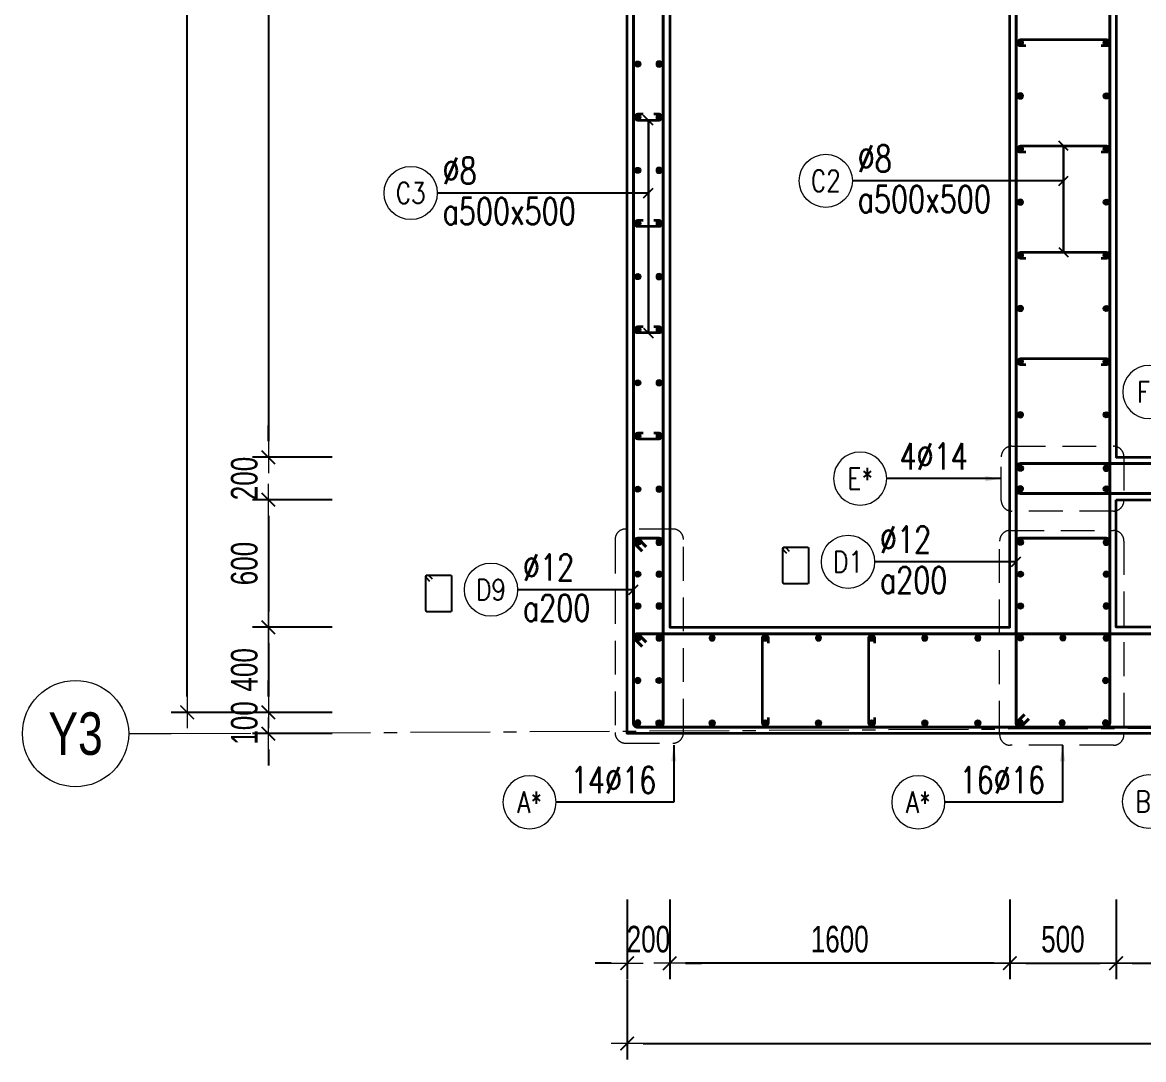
# Model space of a CAD drawing. Header units: millimetres. Extents: x 944027 to 981803, y -83026 to 82675.
# Drawn here: x 944027 to 949301, y -68519 to -63640 of the extents above; entities that cross this region are included whole.
import ezdxf
from ezdxf.enums import TextEntityAlignment as Align

# ---------------------------------------------------------------- set-up
doc = ezdxf.new("R2010")
doc.units = ezdxf.units.MM
doc.header["$MEASUREMENT"] = 0
for name, pattern in [('HIDDEN2', [4.7625, 3.175, -1.5875]), ('HT_Dim Grid$0$CENTER2', [1.125, 0.75, -0.125, 0.125, -0.125]), ('HT_Grid$0$CENTER2', [1.125, 0.75, -0.125, 0.125, -0.125])]:
    doc.linetypes.add(name, pattern=pattern)
doc.layers.get('0').update_dxf_attribs({"lineweight": 20})
doc.layers.get('Defpoints').update_dxf_attribs({"color": 151, "lineweight": 9})
for name, color, linetype, lineweight in [('HT_Dim Grid$0$NDC_S_AXIS', 5, 'HT_Dim Grid$0$CENTER2', 13), ('HT_Dim Grid$0$NDC_S_SYMBOL', 1, 'Continuous', 15), ('HT_Dim Grid$0$NDC_S_TEXT SYMBOL', 7, 'Continuous', 20), ('HT_Grid$0$NDC_S_AXIS', 5, 'HT_Grid$0$CENTER2', 13), ('KC-LEADER', 153, 'Continuous', 18), ('KC-THEP', 6, 'Continuous', 40), ('NDC_S_DIM', 1, 'Continuous', 15), ('NDC_S_HATCH COLUMN AND WALL', 251, 'Continuous', 13), ('NDC_S_HIDDEN', 8, 'HIDDEN2', 13), ('NDC_S_LEADER', 1, 'Continuous', 15), ('NDC_S_REBAR', 4, 'Continuous', 35), ('NDC_S_STIRRUP', 4, 'Continuous', 40), ('NDC_S_VN TEXT', 7, 'Continuous', 20), ('NDC_S_WALL', 6, 'Continuous', 35)]:
    doc.layers.add(name, color=color, linetype=linetype, lineweight=lineweight)
doc.layers.add('Ligature', color=1, linetype='Continuous')
doc.styles.add('HT_Dim Grid$0$NDC_ANNO', font='', dxfattribs={"width": 0.8})
doc.styles.add('NDC_DIM', font='', dxfattribs={"width": 0.75})
doc.styles.add('NDC_EN TXT', font='romans.shx', dxfattribs={"width": 0.8})
doc.styles.get('HT_Dim Grid$0$NDC_ANNO').set_extended_font_data('Dotum')
doc.styles.get('NDC_DIM').set_extended_font_data('Dotum')
doc.dimstyles.new('NDC_dim_30', dxfattribs={"dimscale": 30, "dimtxt": 2.5, "dimasz": 1.5, "dimexe": 1.5, "dimexo": 2.5, "dimgap": 1, "dimtad": 1, "dimdec": 0, "dimzin": 0, "dimdsep": 46, "dimtxsty": 'NDC_DIM', "dimblk": 'DIMMARK', "dimcen": 0.09, "dimdle": 1.2, "dimclrd": 1, "dimclre": 1, "dimclrt": 3, "dimadec": 0, "dimazin": 0, "dimtfac": 1, "dimtdec": 0, "dimtix": 1, "dimtofl": 0, "dimtmove": 0, "dimatfit": 3, "dimfxl": 6, "dimfxlon": 1, "dimtolj": 1, "dimtzin": 0, "dimarcsym": 0})
doc.dimstyles.new('NDC_dim_50', dxfattribs={"dimscale": 50, "dimtxt": 2.5, "dimasz": 1.5, "dimexe": 1.5, "dimexo": 2.5, "dimgap": 1, "dimtad": 1, "dimdec": 0, "dimzin": 0, "dimdsep": 46, "dimtxsty": 'NDC_DIM', "dimblk": 'DIMMARK', "dimcen": 0.09, "dimdle": 1.2, "dimclrd": 1, "dimclre": 1, "dimclrt": 3, "dimadec": 0, "dimazin": 0, "dimtfac": 1, "dimtdec": 0, "dimtix": 1, "dimtofl": 0, "dimtmove": 0, "dimatfit": 3, "dimfxl": 6, "dimfxlon": 1, "dimtolj": 1, "dimtzin": 0, "dimarcsym": 0})

# ---------------------------------------------------------------- blocks, each defined once
blk = doc.blocks.new('THEP')
at = {"layer": 'KC-LEADER', "color": 6}
blk.add_circle((0, 0), 14, dxfattribs=at)
at = {"layer": 'KC-THEP'}
for p, q in [((-14, 0), (14, 0)), ((9.9, 9.9), (-9.9, -9.9)), ((-9.9, 9.9), (9.9, -9.9)), ((0, 14), (0, -14))]:
    blk.add_line(p, q, dxfattribs=at)
blk = doc.blocks.new('DIMMARK')
at = {"layer": 'NDC_S_DIM', "color": 1}
blk.add_line((-1.5, 0), (1, 0), dxfattribs=at)
at = {"layer": 'NDC_S_DIM', "color": 2, "const_width": 0.1}
blk.add_lwpolyline([(-0.424, -0.424), (0.424, 0.424)], dxfattribs=at)
blk = doc.blocks.new('*U9')
blk.add_circle((2.5, 0), 2.5)
at = {"layer": 'NDC_S_VN TEXT', "color": 3, "style": 'NDC_EN TXT', "width": 0.75}
blk.add_attdef('DK2', text='', height=2.5, dxfattribs=at).set_placement((-0.85, 0.85), align=Align.RIGHT)
at = {"layer": 'NDC_S_VN TEXT', "color": 7, "style": 'NDC_EN TXT', "width": 0.8}
blk.add_attdef('SH3', text='', height=2, dxfattribs=at).set_placement((2.5, 0), align=Align.MIDDLE)
blk = doc.blocks.new('*U11')
blk.add_circle((-2.5, 0), 2.5)
at = {"layer": 'NDC_S_VN TEXT', "color": 3, "style": 'NDC_EN TXT', "width": 0.75}
for tag, p in [('DK1', (0.5, 0.85)), ('KC1', (0.5, -2.97))]:
    blk.add_attdef(tag, p, '', height=2.5, dxfattribs=at)
at = {"layer": 'NDC_S_VN TEXT', "color": 7, "style": 'NDC_EN TXT', "width": 0.8}
blk.add_attdef('SH2', text='', height=2, dxfattribs=at).set_placement((-2.5, 0), align=Align.MIDDLE)
blk = doc.blocks.new('*U10')
blk.add_circle((2.5, 0), 2.5)
at = {"layer": 'NDC_S_VN TEXT', "color": 3, "style": 'NDC_EN TXT'}
for tag, width, p in [('DK2', 0.75, (-0.85, 0.85)), ('KC2', 0.8, (-0.85, -2.97))]:
    blk.add_attdef(tag, text='', height=2.5, dxfattribs=dict(at, width=width)).set_placement(p, align=Align.RIGHT)
at = {"layer": 'NDC_S_VN TEXT', "color": 7, "style": 'NDC_EN TXT', "width": 0.8}
blk.add_attdef('SH3', text='', height=2, dxfattribs=at).set_placement((2.5, 0), align=Align.MIDDLE)
blk = doc.blocks.new('*U12')
blk.add_circle((-2.5, 0), 2.5)
at = {"layer": 'NDC_S_VN TEXT', "color": 3, "style": 'NDC_EN TXT', "width": 0.75}
for tag, p in [('DK1', (0.5, 0.85)), ('KC1', (0.5, -2.97))]:
    blk.add_attdef(tag, p, '', height=2.5, dxfattribs=at)
at = {"layer": 'NDC_S_VN TEXT', "color": 7, "style": 'NDC_EN TXT', "width": 0.8}
blk.add_attdef('SH2', text='', height=2, dxfattribs=at).set_placement((-2.5, 0), align=Align.MIDDLE)
blk = doc.blocks.new('*D641')
at = {"layer": 'Defpoints', "color": 0, "transparency": 16777216}
for p in [(944801.6, -57885.4), (948686.8, -57885.4), (948664.1, -66885.4)]:
    blk.add_point(p, dxfattribs=at)
at = {"layer": 'NDC_S_DIM', "color": 1, "lineweight": -2, "transparency": 16777216}
for p, q in [((945101.6, -57885.4), (944726.6, -57885.4)), ((944801.6, -66810.4), (944801.6, -57960.4)), ((945101.6, -66885.4), (944726.6, -66885.4))]:
    blk.add_line(p, q, dxfattribs=at)
at = {"layer": 'NDC_S_DIM', "color": 1, "lineweight": -2, "transparency": 16777216, "xscale": 75, "yscale": 75, "zscale": 75}
for p, rotation in [((944801.6, -57885.4), 90), ((944801.6, -66885.4), 270)]:
    blk.add_blockref('DIMMARK', p, dxfattribs=dict(at, rotation=rotation))
at = {"layer": 'NDC_S_DIM', "color": 3, "transparency": 16777216, "insert": (944689, -62385.4), "char_height": 125, "attachment_point": 5, "rotation": 90, "style": 'NDC_DIM'}
blk.add_mtext('\\A1;9000', dxfattribs=at)
blk = doc.blocks.new('*D642')
at = {"layer": 'Defpoints', "color": 0, "transparency": 16777216}
for p in [(949171.5, -66403.7), (948671.5, -66903.7), (949171.5, -68065.7)]:
    blk.add_point(p, dxfattribs=at)
at = {"layer": 'NDC_S_DIM', "color": 1, "lineweight": -2, "transparency": 16777216}
for p, q in [((948671.5, -67765.7), (948671.5, -68140.7)), ((949171.5, -67765.7), (949171.5, -68140.7)), ((948746.5, -68065.7), (949096.5, -68065.7))]:
    blk.add_line(p, q, dxfattribs=at)
at = {"layer": 'NDC_S_DIM', "color": 1, "lineweight": -2, "transparency": 16777216, "xscale": 75, "yscale": 75, "zscale": 75, "rotation": 180}
blk.add_blockref('DIMMARK', (948671.5, -68065.7), dxfattribs=at)
at = {"layer": 'NDC_S_DIM', "color": 1, "lineweight": -2, "transparency": 16777216, "xscale": 75, "yscale": 75, "zscale": 75}
blk.add_blockref('DIMMARK', (949171.5, -68065.7), dxfattribs=at)
at = {"layer": 'NDC_S_DIM', "color": 3, "transparency": 16777216, "insert": (948921.5, -67953.2), "char_height": 125, "attachment_point": 5, "style": 'NDC_DIM'}
blk.add_mtext('\\A1;500', dxfattribs=at)
blk = doc.blocks.new('*D643')
at = {"layer": 'Defpoints', "color": 0, "transparency": 16777216}
for p in [(949171.5, -66403.7), (951871.5, -66403.7), (951871.5, -68065.7)]:
    blk.add_point(p, dxfattribs=at)
at = {"layer": 'NDC_S_DIM', "color": 1, "lineweight": -2, "transparency": 16777216}
for p, q in [((949171.5, -67765.7), (949171.5, -68140.7)), ((951871.5, -67765.7), (951871.5, -68140.7)), ((949246.5, -68065.7), (951796.5, -68065.7))]:
    blk.add_line(p, q, dxfattribs=at)
at = {"layer": 'NDC_S_DIM', "color": 1, "lineweight": -2, "transparency": 16777216, "xscale": 75, "yscale": 75, "zscale": 75, "rotation": 180}
blk.add_blockref('DIMMARK', (949171.5, -68065.7), dxfattribs=at)
at = {"layer": 'NDC_S_DIM', "color": 1, "lineweight": -2, "transparency": 16777216, "xscale": 75, "yscale": 75, "zscale": 75}
blk.add_blockref('DIMMARK', (951871.5, -68065.7), dxfattribs=at)
at = {"layer": 'NDC_S_DIM', "color": 3, "transparency": 16777216, "insert": (950521.5, -67953.2), "char_height": 125, "attachment_point": 5, "style": 'NDC_DIM'}
blk.add_mtext('\\A1;2700', dxfattribs=at)
blk = doc.blocks.new('*D652')
at = {"layer": 'Defpoints', "color": 0, "transparency": 16777216}
for p in [(946871.5, -66903.7), (957471.5, -66885.4), (957471.5, -68444)]:
    blk.add_point(p, dxfattribs=at)
at = {"layer": 'NDC_S_DIM', "color": 1, "lineweight": -2, "transparency": 16777216}
for p, q in [((946871.5, -68144), (946871.5, -68519)), ((957471.5, -68144), (957471.5, -68519)), ((946946.5, -68444), (957396.5, -68444))]:
    blk.add_line(p, q, dxfattribs=at)
at = {"layer": 'NDC_S_DIM', "color": 1, "lineweight": -2, "transparency": 16777216, "xscale": 75, "yscale": 75, "zscale": 75, "rotation": 180}
blk.add_blockref('DIMMARK', (946871.5, -68444), dxfattribs=at)
at = {"layer": 'NDC_S_DIM', "color": 1, "lineweight": -2, "transparency": 16777216, "xscale": 75, "yscale": 75, "zscale": 75}
blk.add_blockref('DIMMARK', (957471.5, -68444), dxfattribs=at)
at = {"layer": 'NDC_S_DIM', "color": 3, "transparency": 16777216, "insert": (952171.5, -68331.4), "char_height": 125, "attachment_point": 5, "style": 'NDC_DIM'}
blk.add_mtext('\\A1;10600', dxfattribs=at)
blk = doc.blocks.new('*U22')
at = {"layer": 'HT_Dim Grid$0$NDC_S_SYMBOL'}
blk.add_line((5, 0), (9, 0), dxfattribs=at)
blk.add_circle((0, 0), 5, dxfattribs=at)
at = {"layer": 'HT_Dim Grid$0$NDC_S_TEXT SYMBOL', "color": 7, "style": 'HT_Dim Grid$0$NDC_ANNO', "width": 0.8}
blk.add_attdef('GRID', text='', height=4, rotation=270, dxfattribs=at).set_placement((0, 0), align=Align.MIDDLE)
blk = doc.blocks.new('*D624')
at = {"layer": 'Defpoints', "color": 0, "ltscale": 200, "transparency": 16777216}
for p in [(949171.5, -60285.4), (945183.5, -65685.4), (949171.5, -65685.4)]:
    blk.add_point(p, dxfattribs=at)
at = {"layer": 'NDC_S_DIM', "color": 1, "lineweight": -2, "ltscale": 200, "transparency": 16777216}
for p, q in [((945483.5, -60285.4), (945108.5, -60285.4)), ((945183.5, -60360.4), (945183.5, -65610.4)), ((945483.5, -65685.4), (945108.5, -65685.4))]:
    blk.add_line(p, q, dxfattribs=at)
at = {"layer": 'NDC_S_DIM', "color": 1, "lineweight": -2, "ltscale": 200, "transparency": 16777216, "xscale": 75, "yscale": 75, "zscale": 75}
for p, rotation in [((945183.5, -60285.4), 90), ((945183.5, -65685.4), 270)]:
    blk.add_blockref('DIMMARK', p, dxfattribs=dict(at, rotation=rotation))
at = {"layer": 'NDC_S_DIM', "color": 3, "ltscale": 200, "transparency": 16777216, "insert": (945070.9, -62985.4), "char_height": 125, "attachment_point": 5, "rotation": 90, "style": 'NDC_DIM'}
blk.add_mtext('\\A1;5400', dxfattribs=at)
blk = doc.blocks.new('*D625')
at = {"layer": 'Defpoints', "color": 0, "ltscale": 200, "transparency": 16777216}
for p in [(949171.5, -65685.4), (945183.5, -65885.4), (949171.5, -65885.4)]:
    blk.add_point(p, dxfattribs=at)
at = {"layer": 'NDC_S_DIM', "color": 1, "lineweight": -2, "ltscale": 200, "transparency": 16777216}
for p, q in [((945183.5, -65610.4), (945183.5, -65535.4)), ((945483.5, -65685.4), (945108.5, -65685.4)), ((945483.5, -65885.4), (945108.5, -65885.4)), ((945183.5, -65960.4), (945183.5, -66035.4))]:
    blk.add_line(p, q, dxfattribs=at)
at = {"layer": 'NDC_S_DIM', "color": 1, "lineweight": -2, "ltscale": 200, "transparency": 16777216, "xscale": 75, "yscale": 75, "zscale": 75}
for p, rotation in [((945183.5, -65685.4), 270), ((945183.5, -65885.4), 90)]:
    blk.add_blockref('DIMMARK', p, dxfattribs=dict(at, rotation=rotation))
at = {"layer": 'NDC_S_DIM', "color": 3, "ltscale": 200, "transparency": 16777216, "insert": (945070.9, -65785.4), "char_height": 125, "attachment_point": 5, "rotation": 90, "style": 'NDC_DIM'}
blk.add_mtext('\\A1;200', dxfattribs=at)
blk = doc.blocks.new('*D626')
at = {"layer": 'Defpoints', "color": 0, "ltscale": 200, "transparency": 16777216}
for p in [(949171.5, -65885.4), (945183.5, -66485.4), (949171.5, -66485.4)]:
    blk.add_point(p, dxfattribs=at)
at = {"layer": 'NDC_S_DIM', "color": 1, "lineweight": -2, "ltscale": 200, "transparency": 16777216}
for p, q in [((945483.5, -65885.4), (945108.5, -65885.4)), ((945183.5, -65960.4), (945183.5, -66410.4)), ((945483.5, -66485.4), (945108.5, -66485.4))]:
    blk.add_line(p, q, dxfattribs=at)
at = {"layer": 'NDC_S_DIM', "color": 1, "lineweight": -2, "ltscale": 200, "transparency": 16777216, "xscale": 75, "yscale": 75, "zscale": 75}
for p, rotation in [((945183.5, -65885.4), 90), ((945183.5, -66485.4), 270)]:
    blk.add_blockref('DIMMARK', p, dxfattribs=dict(at, rotation=rotation))
at = {"layer": 'NDC_S_DIM', "color": 3, "ltscale": 200, "transparency": 16777216, "insert": (945070.9, -66185.4), "char_height": 125, "attachment_point": 5, "rotation": 90, "style": 'NDC_DIM'}
blk.add_mtext('\\A1;600', dxfattribs=at)
blk = doc.blocks.new('*D627')
at = {"layer": 'Defpoints', "color": 0, "ltscale": 200, "transparency": 16777216}
for p in [(949171.5, -66485.4), (945183.5, -66885.4), (949171.5, -66885.4)]:
    blk.add_point(p, dxfattribs=at)
at = {"layer": 'NDC_S_DIM', "color": 1, "lineweight": -2, "ltscale": 200, "transparency": 16777216}
for p, q in [((945483.5, -66485.4), (945108.5, -66485.4)), ((945183.5, -66560.4), (945183.5, -66810.4)), ((945483.5, -66885.4), (945108.5, -66885.4))]:
    blk.add_line(p, q, dxfattribs=at)
at = {"layer": 'NDC_S_DIM', "color": 1, "lineweight": -2, "ltscale": 200, "transparency": 16777216, "xscale": 75, "yscale": 75, "zscale": 75}
for p, rotation in [((945183.5, -66485.4), 90), ((945183.5, -66885.4), 270)]:
    blk.add_blockref('DIMMARK', p, dxfattribs=dict(at, rotation=rotation))
at = {"layer": 'NDC_S_DIM', "color": 3, "ltscale": 200, "transparency": 16777216, "insert": (945070.9, -66685.4), "char_height": 125, "attachment_point": 5, "rotation": 90, "style": 'NDC_DIM'}
blk.add_mtext('\\A1;400', dxfattribs=at)
blk = doc.blocks.new('*D628')
at = {"layer": 'Defpoints', "color": 0, "ltscale": 200, "transparency": 16777216}
for p in [(949171.5, -66885.4), (945183.5, -66985.4), (949171.5, -66985.4)]:
    blk.add_point(p, dxfattribs=at)
at = {"layer": 'NDC_S_DIM', "color": 1, "lineweight": -2, "ltscale": 200, "transparency": 16777216}
for p, q in [((945183.5, -66810.4), (945183.5, -66735.4)), ((945483.5, -66885.4), (945108.5, -66885.4)), ((945483.5, -66985.4), (945108.5, -66985.4)), ((945183.5, -67060.4), (945183.5, -67135.4))]:
    blk.add_line(p, q, dxfattribs=at)
at = {"layer": 'NDC_S_DIM', "color": 1, "lineweight": -2, "ltscale": 200, "transparency": 16777216, "xscale": 75, "yscale": 75, "zscale": 75}
for p, rotation in [((945183.5, -66885.4), 270), ((945183.5, -66985.4), 90)]:
    blk.add_blockref('DIMMARK', p, dxfattribs=dict(at, rotation=rotation))
at = {"layer": 'NDC_S_DIM', "color": 3, "ltscale": 200, "transparency": 16777216, "insert": (945070.9, -66935.4), "char_height": 125, "attachment_point": 5, "rotation": 90, "style": 'NDC_DIM'}
blk.add_mtext('\\A1;100', dxfattribs=at)
blk = doc.blocks.new('*U610')
at = {"layer": 'NDC_S_REBAR'}
blk.add_lwpolyline([(25, 15), (50, 15, -1), (50, -15), (-50, -15, -1), (-50, 15), (-25, 15)], format="xyb", dxfattribs=at)
blk = doc.blocks.new('*U611')
at = {"layer": 'NDC_S_HATCH COLUMN AND WALL', "color": 0, "linetype": 'ByBlock', "lineweight": -2, "transparency": 16777216}
for p in [(0, 1500), (0, 1000), (0, 500), (0, 0)]:
    blk.add_blockref('*U610', p, dxfattribs=at)
blk = doc.blocks.new('*D767')
at = {"layer": 'Defpoints', "color": 0, "ltscale": 200, "transparency": 16777216}
for p in [(947071.5, -66485.4), (948671.5, -66903.7), (947071.5, -68065.7)]:
    blk.add_point(p, dxfattribs=at)
at = {"layer": 'NDC_S_DIM', "color": 1, "lineweight": -2, "ltscale": 200, "transparency": 16777216}
for p, q in [((947071.5, -67765.7), (947071.5, -68140.7)), ((948671.5, -67765.7), (948671.5, -68140.7)), ((948596.5, -68065.7), (947146.5, -68065.7))]:
    blk.add_line(p, q, dxfattribs=at)
at = {"layer": 'NDC_S_DIM', "color": 1, "lineweight": -2, "ltscale": 200, "transparency": 16777216, "xscale": 75, "yscale": 75, "zscale": 75, "rotation": 180}
blk.add_blockref('DIMMARK', (947071.5, -68065.7), dxfattribs=at)
at = {"layer": 'NDC_S_DIM', "color": 1, "lineweight": -2, "ltscale": 200, "transparency": 16777216, "xscale": 75, "yscale": 75, "zscale": 75}
blk.add_blockref('DIMMARK', (948671.5, -68065.7), dxfattribs=at)
at = {"layer": 'NDC_S_DIM', "color": 3, "ltscale": 200, "transparency": 16777216, "insert": (947871.5, -67953.2), "char_height": 125, "attachment_point": 5, "style": 'NDC_DIM'}
blk.add_mtext('\\A1;1600', dxfattribs=at)
blk = doc.blocks.new('*D768')
at = {"layer": 'Defpoints', "color": 0, "ltscale": 200, "transparency": 16777216}
for p in [(946871.5, -66485.4), (947071.5, -66485.4), (946871.5, -68065.7)]:
    blk.add_point(p, dxfattribs=at)
at = {"layer": 'NDC_S_DIM', "color": 1, "lineweight": -2, "ltscale": 200, "transparency": 16777216}
for p, q in [((946871.5, -67765.7), (946871.5, -68140.7)), ((947071.5, -67765.7), (947071.5, -68140.7)), ((946796.5, -68065.7), (946721.5, -68065.7)), ((947146.5, -68065.7), (947221.5, -68065.7))]:
    blk.add_line(p, q, dxfattribs=at)
at = {"layer": 'NDC_S_DIM', "color": 1, "lineweight": -2, "ltscale": 200, "transparency": 16777216, "xscale": 75, "yscale": 75, "zscale": 75}
blk.add_blockref('DIMMARK', (946871.5, -68065.7), dxfattribs=at)
at = {"layer": 'NDC_S_DIM', "color": 1, "lineweight": -2, "ltscale": 200, "transparency": 16777216, "xscale": 75, "yscale": 75, "zscale": 75, "rotation": 180}
blk.add_blockref('DIMMARK', (947071.5, -68065.7), dxfattribs=at)
at = {"layer": 'NDC_S_DIM', "color": 3, "ltscale": 200, "transparency": 16777216, "insert": (946971.5, -67953.2), "char_height": 125, "attachment_point": 5, "style": 'NDC_DIM'}
blk.add_mtext('\\A1;200', dxfattribs=at)

msp = doc.modelspace()

# ---------------------------------------------------------------- linework, layer by layer
at = {"layer": 'HT_Grid$0$NDC_S_AXIS', "ltscale": 500}
msp.add_line((944726.6, -66985.4), (962802.4, -66885.4), dxfattribs=at)
at = {"layer": 'Ligature'}
for points in [[(947622.6, -66138), (947606.7, -66122, -0.668179), (947612.4, -66108.1), (947717.1, -66108.1, -0.414214), (947725.2, -66116.2), (947725.2, -66273.3, -0.414214), (947717.1, -66281.5), (947612.4, -66281.5, -0.414214), (947604.3, -66273.3), (947604.3, -66116.2, -0.668179), (947618.2, -66110.5), (947634.2, -66126.4)], [(945943, -66269.3), (945927, -66253.3, -0.668179), (945932.8, -66239.4), (946037.4, -66239.4, -0.414214), (946045.6, -66247.5), (946045.6, -66404.6, -0.414214), (946037.4, -66412.8), (945932.8, -66412.8, -0.414214), (945924.6, -66404.6), (945924.6, -66247.5, -0.668179), (945938.5, -66241.8), (945954.5, -66257.7)]]:
    msp.add_lwpolyline(points, format="xyb", dxfattribs=at)
at = {"layer": 'NDC_S_HIDDEN', "ltscale": 50}
for points in [[(948681.2, -65633.5), (949158.7, -65633.5, -0.414214), (949208.7, -65683.5), (949208.7, -65888.5, -0.414214), (949158.7, -65938.5), (948681.2, -65938.5, -0.414214), (948631.2, -65888.5), (948631.2, -65683.5, -0.414214)], [(946864.4, -67030.4), (947086.5, -67030.4, 0.414214), (947136.5, -66980.4), (947136.5, -66072.9, 0.414214), (947086.5, -66022.9), (946864.4, -66022.9, 0.414214), (946814.4, -66072.9), (946814.4, -66980.4, 0.414214)], [(948673.8, -66029.5), (949158.7, -66029.5, -0.414214), (949208.7, -66079.5), (949208.7, -66990.2, -0.414214), (949158.7, -67040.2), (948673.8, -67040.2, -0.414214), (948623.8, -66990.2), (948623.8, -66079.5, -0.414214)]]:
    msp.add_lwpolyline(points, format="xyb", close=True, dxfattribs=at)
at = {"layer": 'NDC_S_REBAR'}
for points in [[(948746.5, -63750.4), (948721.5, -63750.4, -1), (948721.5, -63720.4), (949126.9, -63720.4, -1), (949126.9, -63750.4), (949101.9, -63750.4)], [(948746.5, -64250.4), (948721.5, -64250.4, -1), (948721.5, -64220.4), (949126.9, -64220.4, -1), (949126.9, -64250.4), (949101.9, -64250.4)], [(948746.5, -64750.4), (948721.5, -64750.4, -1), (948721.5, -64720.4), (949126.9, -64720.4, -1), (949126.9, -64750.4), (949101.9, -64750.4)], [(948746.5, -65250.4), (948721.5, -65250.4, -1), (948721.5, -65220.4), (949126.9, -65220.4, -1), (949126.9, -65250.4), (949101.9, -65250.4)], [(947536.5, -66560.4), (947536.5, -66535.4, 1), (947506.5, -66535.4), (947506.5, -66935.4, 1), (947536.5, -66935.4), (947536.5, -66910.4)], [(948036.5, -66560.4), (948036.5, -66535.4, 1), (948006.5, -66535.4), (948006.5, -66935.4, 1), (948036.5, -66935.4), (948036.5, -66910.4)]]:
    msp.add_lwpolyline(points, format="xyb", dxfattribs=at)
at = {"layer": 'NDC_S_STIRRUP'}
for points in [[(946941.5, -57875.4), (946901.5, -57835.4, -0.414214), (946921.5, -57815.4), (947021.5, -57815.4, -0.414214), (947041.5, -57835.4), (947041.5, -66935.4, -0.414214), (947021.5, -66955.4), (946921.5, -66955.4, -0.414214), (946901.5, -66935.4), (946901.5, -57835.4, -0.414214), (946921.5, -57815.4), (946961.5, -57855.4)], [(948741.5, -57875.4), (948701.5, -57835.4, -0.414214), (948721.5, -57815.4), (949121.5, -57815.4, -0.414214), (949141.5, -57835.4), (949141.5, -66935.4, -0.414214), (949121.5, -66955.4), (948721.5, -66955.4, -0.414214), (948701.5, -66935.4), (948701.5, -57835.4, -0.414214), (948721.5, -57815.4), (948761.5, -57855.4)], [(952081.5, -65815.4), (952121.5, -65855.4, 0.414214), (952141.5, -65835.4), (952141.5, -65735.4, 0.414214), (952121.5, -65715.4), (948721.5, -65715.4, 0.414214), (948701.5, -65735.4), (948701.5, -65835.4, 0.414358), (948721.5, -65855.4), (952121.5, -65855.4, 0.414214), (952141.5, -65835.4), (952101.5, -65795.4)], [(946941.5, -66126.7), (946901.5, -66086.7, -0.414214), (946921.5, -66066.7), (947021.5, -66066.7, -0.414214), (947041.5, -66086.7), (947041.5, -66935.4, -0.414214), (947021.5, -66955.4), (946921.5, -66955.4, -0.414214), (946901.5, -66935.4), (946901.5, -66086.7, -0.414214), (946921.5, -66066.7), (946961.5, -66106.7)], [(948741.5, -66895.4), (948701.5, -66935.4, 0.414214), (948721.5, -66955.4), (949121.5, -66955.4, 0.414214), (949141.5, -66935.4), (949141.5, -66085.6, 0.414214), (949121.5, -66065.6), (948721.5, -66065.6, 0.414214), (948701.5, -66085.6), (948701.5, -66935.4, 0.414214), (948721.5, -66955.4), (948761.5, -66915.4)], [(946961.5, -66555.4), (946921.5, -66515.4, 0.414214), (946901.5, -66535.4), (946901.5, -66935.4, 0.414214), (946921.5, -66955.4), (952121.5, -66955.4, 0.414214), (952141.5, -66935.4), (952141.5, -66535.4, 0.414214), (952121.5, -66515.4), (946921.5, -66515.4, 0.414214), (946901.5, -66535.4), (946941.5, -66575.4)]]:
    msp.add_lwpolyline(points, format="xyb", dxfattribs=at)
at = {"layer": 'NDC_S_WALL', "ltscale": 10}
for points in [[(949171.5, -60285.4), (949171.5, -65685.4), (951871.5, -65685.4), (951871.5, -65035.4), (952171.5, -65035.4), (952171.5, -66985.4), (946871.5, -66985.4), (946871.5, -57785.4)], [(947071.5, -58285.4), (947071.5, -66485.4), (948671.5, -66485.4), (948671.5, -58285.4)]]:
    msp.add_lwpolyline(points, dxfattribs=at)
msp.add_lwpolyline([(949171.5, -65885.4), (951871.5, -65885.4), (951871.5, -66485.4), (949171.5, -66485.4)], close=True, dxfattribs=at)

# ---------------------------------------------------------------- block references
at = {"layer": 'HT_Dim Grid$0$NDC_S_AXIS'}
ref = msp.add_blockref('*U22', (944276.6, -66985.4), dxfattribs=dict(at, xscale=50, yscale=50, zscale=150))
ref.add_attrib('GRID', 'Y3', dxfattribs={"layer": 'HT_Dim Grid$0$NDC_S_TEXT SYMBOL', "color": 7, "height": 200, "style": 'HT_Dim Grid$0$NDC_ANNO', "width": 0.8}).set_placement((944276.6, -66985.4), align=Align.MIDDLE)
at = {"layer": 'KC-THEP', "xscale": -1}
for p, rotation in [((948721.5, -63735.4), 170.331435563619), ((947021.5, -63835.4), 350.3314355636191), ((948721.5, -63985.4), 170.331435563619), ((947021.5, -64085.4), 350.3314355636191), ((948721.5, -64235.4), 170.331435563619), ((947021.5, -64335.4), 350.3314355636191), ((948721.5, -64485.4), 170.331435563619), ((947021.5, -64585.4), 350.3314355636191), ((948721.5, -64735.4), 170.331435563619), ((947021.5, -64835.4), 350.3314355636191), ((948721.5, -64985.4), 170.331435563619), ((947021.5, -65085.4), 350.3314355636191), ((948721.5, -65235.4), 170.331435563619), ((947021.5, -65335.4), 350.3314355636191), ((948721.5, -65485.4), 170.331435563619), ((947021.5, -65585.4), 350.3314355636191), ((949125, -65737.3), 170.331435563619), ((947021.5, -65835.4), 350.3314355636191), ((948721.5, -65833.6), 170.331435563619), ((947021.5, -66085.4), 350.3314355636191), ((949125, -66085.4), 170.331435563619), ((947021.5, -66235.4), 350.3314355636191), ((949125, -66235.4), 170.331435563619), ((947021.5, -66385.4), 350.3314355636191), ((949125, -66385.4), 170.331435563619), ((947021.5, -66535.4), 350.3314355636191), ((947271.5, -66535.4), 350.3314355636191), ((947521.5, -66535.4), 350.3314355636191), ((947771.5, -66535.4), 350.3314355636191), ((948021.5, -66535.4), 350.3314355636191), ((948271.5, -66535.4), 350.3314355636191), ((948521.5, -66535.4), 350.3314355636191), ((948921.4, -66534.8), 170.331435563619), ((949125, -66535.4), 170.331435563619), ((946921.5, -66735.4), 170.331435563619), ((949121.5, -66735.4), 170.331435563619), ((946921.5, -66935.4), 170.331435563619), ((948721.5, -66935.4), 170.331435563619), ((948917.9, -66934.8), 170.331435563619), ((949121.5, -66935.4), 170.331435563619)]:
    msp.add_blockref('THEP', p, dxfattribs=dict(at, rotation=rotation))
at = {"layer": 'KC-THEP'}
for p, rotation in [((949125, -63735.4), 9.668564436380926), ((946921.5, -63835.4), 9.668564436380946), ((949125, -63985.4), 9.668564436380926), ((946921.5, -64085.4), 9.668564436380946), ((949125, -64235.4), 9.668564436380926), ((946921.5, -64335.4), 9.668564436380946), ((949125, -64485.4), 9.668564436380926), ((946921.5, -64585.4), 9.668564436380946), ((949125, -64735.4), 9.668564436380926), ((946921.5, -64835.4), 9.668564436380946), ((949125, -64985.4), 9.668564436380926), ((946921.5, -65085.4), 9.668564436380946), ((949125, -65235.4), 9.668564436380926), ((946921.5, -65335.4), 9.668564436380946), ((949125, -65485.4), 9.668564436380926), ((946921.5, -65585.4), 9.668564436380946), ((948721.5, -65737.3), 9.668564436380946), ((946921.5, -65835.4), 9.668564436380946), ((949125, -65833.6), 9.668564436380946), ((946921.5, -66085.4), 9.668564436380946), ((948721.5, -66085.4), 9.668564436380946), ((946921.5, -66235.4), 9.668564436380946), ((948721.5, -66235.4), 9.668564436380946), ((946921.5, -66385.4), 9.668564436380946), ((948721.5, -66385.4), 9.668564436380946), ((946921.5, -66535.4), 9.668564436380946), ((948721.5, -66535.4), 9.668564436380946), ((947021.5, -66735.4), 189.6685644363809), ((947021.5, -66935.4), 189.6685644363809), ((947271.5, -66935.4), 189.6685644363809), ((947521.5, -66935.4), 189.6685644363809), ((947771.5, -66935.4), 189.6685644363809), ((948021.5, -66935.4), 189.6685644363809), ((948271.5, -66935.4), 189.6685644363809), ((948521.5, -66935.4), 189.6685644363809)]:
    msp.add_blockref('THEP', p, dxfattribs=dict(at, rotation=rotation))
at = {"layer": 'NDC_S_HATCH COLUMN AND WALL'}
msp.add_blockref('*U611', (946971.5, -65585.4), dxfattribs=at)
at = {"layer": 'NDC_S_VN TEXT', "xscale": 50, "yscale": 50, "zscale": 50}
for name, p, values in [('*U12', (947930.9, -64384.8), {'SH2': 'C2', 'DK1': '%%c8', 'KC1': 'a500x500'}), ('*U11', (945978.2, -64442.1), {'SH2': 'C3', 'DK1': '%%c8', 'KC1': 'a500x500'}), ('*U11', (948035.5, -66177), {'SH2': 'D1', 'DK1': '%%C12', 'KC1': 'a200'}), ('*U11', (946355.9, -66308.3), {'SH2': 'D9', 'DK1': '%%C12', 'KC1': 'a200'})]:
    msp.add_blockref(name, p, dxfattribs=at).add_auto_attribs(values)
at = {"layer": 'NDC_S_VN TEXT'}
ref = msp.add_blockref('*U10', (949452.9, -65378.2), dxfattribs=dict(at, xscale=-50, yscale=50, zscale=50))
ref.add_attrib('SH3', 'F*', dxfattribs={"color": 7, "height": 100, "style": 'NDC_EN TXT', "width": 0.8}).set_placement((949327.9, -65378.2), align=Align.MIDDLE)
ref.add_attrib('DK2', '%%C14', dxfattribs={"color": 3, "height": 125, "style": 'NDC_EN TXT', "width": 0.75}).set_placement((949745.4, -65335.9), align=Align.RIGHT)
ref.add_attrib('KC2', 'a250', dxfattribs={"color": 3, "height": 125, "style": 'NDC_EN TXT', "width": 0.8}).set_placement((949857.3, -65526.8), align=Align.RIGHT)
ref = msp.add_blockref('*U9', (948092.4, -65785.8), dxfattribs=dict(at, xscale=-50, yscale=50, zscale=50))
ref.add_attrib('SH3', 'E*', dxfattribs={"color": 7, "height": 100, "style": 'NDC_EN TXT', "width": 0.8}).set_placement((947967.4, -65785.8), align=Align.MIDDLE)
ref.add_attrib('DK2', '4%%C14', dxfattribs={"color": 3, "height": 125, "style": 'NDC_EN TXT', "width": 0.75}).set_placement((948474.1, -65743.5), align=Align.RIGHT)
ref = msp.add_blockref('*U9', (946537.2, -67308.5), dxfattribs=dict(at, xscale=-50, yscale=50, zscale=50))
ref.add_attrib('SH3', 'A*', dxfattribs={"color": 7, "height": 100, "style": 'NDC_EN TXT', "width": 0.8}).set_placement((946412.2, -67308.5), align=Align.MIDDLE)
ref.add_attrib('DK2', '14%%C16', dxfattribs={"color": 3, "height": 125, "style": 'NDC_EN TXT', "width": 0.75}).set_placement((947008.3, -67266.2), align=Align.RIGHT)
ref = msp.add_blockref('*U9', (948366.2, -67308.5), dxfattribs=dict(at, xscale=-50, yscale=50, zscale=50))
ref.add_attrib('SH3', 'A*', dxfattribs={"color": 7, "height": 100, "style": 'NDC_EN TXT', "width": 0.8}).set_placement((948241.2, -67308.5), align=Align.MIDDLE)
ref.add_attrib('DK2', '16%%C16', dxfattribs={"color": 3, "height": 125, "style": 'NDC_EN TXT', "width": 0.75}).set_placement((948837.2, -67266.2), align=Align.RIGHT)
ref = msp.add_blockref('*U10', (949450.9, -67305.1), dxfattribs=dict(at, xscale=-50, yscale=50, zscale=50))
ref.add_attrib('SH3', 'B*', dxfattribs={"color": 7, "height": 100, "style": 'NDC_EN TXT', "width": 0.8}).set_placement((949325.9, -67305.1), align=Align.MIDDLE)
ref.add_attrib('DK2', '%%C14', dxfattribs={"color": 3, "height": 125, "style": 'NDC_EN TXT', "width": 0.75}).set_placement((949743.4, -67262.9), align=Align.RIGHT)
ref.add_attrib('KC2', 'a250', dxfattribs={"color": 3, "height": 125, "style": 'NDC_EN TXT', "width": 0.8}).set_placement((949855.3, -67453.8), align=Align.RIGHT)

# ---------------------------------------------------------------- dimensions: what is measured, and where the dimension line sits
at = {"layer": 'NDC_S_DIM'}
dim = msp.add_linear_dim(base=(944801.6, -57885.4), p1=(948664.1, -66885.4), p2=(948686.8, -57885.4), angle=90, dimstyle='NDC_dim_50', dxfattribs=at)
dim.commit()
dim.dimension.update_dxf_attribs({"geometry": '*D641', "text_midpoint": (944689, -62385.4)})
at = {"layer": 'NDC_S_DIM', "ltscale": 200}
for base, p1, p2, picture, middle in [((945183.5, -65685.4), (949171.5, -60285.4), (949171.5, -65685.4), '*D624', (945070.9, -62985.4)), ((945183.5, -65885.4), (949171.5, -65685.4), (949171.5, -65885.4), '*D625', (945070.9, -65785.4)), ((945183.5, -66485.4), (949171.5, -65885.4), (949171.5, -66485.4), '*D626', (945070.9, -66185.4)), ((945183.5, -66885.4), (949171.5, -66485.4), (949171.5, -66885.4), '*D627', (945070.9, -66685.4)), ((945183.5, -66985.4), (949171.5, -66885.4), (949171.5, -66985.4), '*D628', (945070.9, -66935.4))]:
    dim = msp.add_linear_dim(base=base, p1=p1, p2=p2, angle=90, dimstyle='NDC_dim_50', override={"dimtmove": 1}, dxfattribs=at)
    dim.commit()
    dim.dimension.update_dxf_attribs({"geometry": picture, "text_midpoint": middle})
at = {"layer": 'NDC_S_DIM'}
for base, p1, p2, picture, middle in [((949171.5, -68065.7), (948671.5, -66903.7), (949171.5, -66403.7), '*D642', (948921.5, -67953.2)), ((957471.5, -68444), (946871.5, -66903.7), (957471.5, -66885.4), '*D652', (952171.5, -68331.4))]:
    dim = msp.add_linear_dim(base=base, p1=p1, p2=p2, dimstyle='NDC_dim_50', dxfattribs=at)
    dim.commit()
    dim.dimension.update_dxf_attribs({"geometry": picture, "text_midpoint": middle})
dim = msp.add_linear_dim(base=(951871.5, -68065.7), p1=(949171.5, -66403.7), p2=(951871.5, -66403.7), dimstyle='NDC_dim_50', override={"dimtmove": 1}, dxfattribs=at)
dim.commit()
dim.dimension.update_dxf_attribs({"geometry": '*D643', "text_midpoint": (950521.5, -67953.2)})
at = {"layer": 'NDC_S_DIM', "ltscale": 200}
for base, p1, p2, picture, middle in [((946871.5, -68065.7), (947071.5, -66485.4), (946871.5, -66485.4), '*D768', (946971.5, -67953.2)), ((947071.5, -68065.7), (948671.5, -66903.7), (947071.5, -66485.4), '*D767', (947871.5, -67953.2))]:
    dim = msp.add_linear_dim(base=base, p1=p1, p2=p2, dimstyle='NDC_dim_50', override={"dimtmove": 1}, dxfattribs=at)
    dim.commit()
    dim.dimension.update_dxf_attribs({"geometry": picture, "text_midpoint": middle})

# ---------------------------------------------------------------- leaders
at = {"layer": 'NDC_S_LEADER'}
for points, dimstyle, override in [([(946971.5, -64100.4), (946971.5, -65100.4)], 'NDC_dim_30', {"dimtad": 0, "dimldrblk": 'Oblique'}), ([(946971.5, -65100.4), (946971.5, -64100.4)], 'NDC_dim_30', {"dimtad": 0, "dimldrblk": 'Oblique'}), ([(948924.2, -64220.4), (948924.2, -64720.4)], 'NDC_dim_30', {"dimtad": 0, "dimldrblk": 'Oblique'}), ([(948924.2, -64720.4), (948924.2, -64220.4)], 'NDC_dim_30', {"dimtad": 0, "dimldrblk": 'Oblique'}), ([(948924.2, -64384.8), (947930.9, -64384.8)], 'NDC_dim_30', {"dimtad": 0, "dimldrblk": 'Oblique'}), ([(946971.5, -64442.1), (945978.2, -64442.1)], 'NDC_dim_30', {"dimtad": 0, "dimldrblk": 'Oblique'}), ([(948631.2, -65786), (948092.4, -65786)], 'NDC_dim_50', {"dimgap": 1, "dimtad": 0}), ([(948701.5, -66177), (948033.5, -66177)], 'NDC_dim_30', {"dimtad": 0, "dimldrblk": 'Oblique'}), ([(946901.5, -66308.3), (946353.8, -66308.3)], 'NDC_dim_30', {"dimtad": 0, "dimldrblk": 'Oblique'}), ([(947091, -67040.2), (947091, -67308.7), (946537.2, -67308.7)], 'NDC_dim_50', {"dimgap": 1, "dimtad": 0}), ([(948919.9, -67040.2), (948919.9, -67308.7), (948366.2, -67308.7)], 'NDC_dim_50', {"dimgap": 1, "dimtad": 0})]:
    msp.add_leader(points, dimstyle=dimstyle, override=override, dxfattribs=at)

doc.saveas('drawing.dxf')
